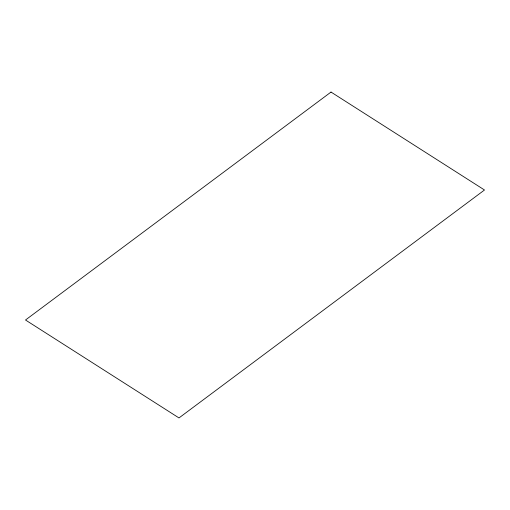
<?xml version="1.0" encoding="UTF-8"?>
<svg xmlns="http://www.w3.org/2000/svg" width="510" height="510" viewBox="0 0 510 510"><rect width="100%" height="100%" fill="white"/><g stroke="black" fill="none" stroke-linecap="round" stroke-linejoin="round"><path stroke-width="0.76" d="M331.009 92.061L25.5 320.006L178.991 417.939L484.5 189.994L331.009 92.061"/></g></svg>
